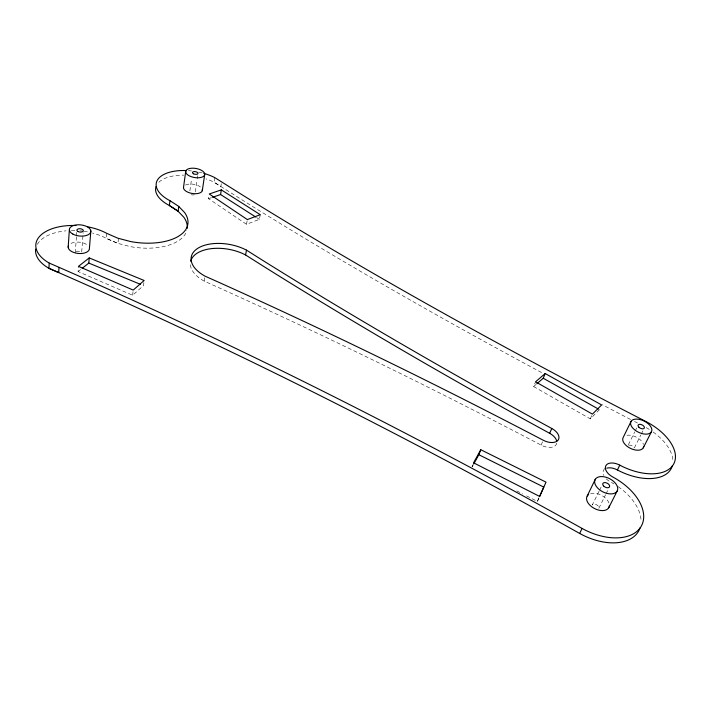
<?xml version="1.0" encoding="UTF-8"?>
<svg xmlns="http://www.w3.org/2000/svg" width="711" height="711" viewBox="0 0 711 711"><rect width="100%" height="100%" fill="white"/><g stroke="black" fill="none" stroke-linecap="round" stroke-linejoin="round"><path stroke-width="0.53" stroke-dasharray="3.56 2.67" d="M75.277 252.769L76.441 236.683M76.512 235.617L76.752 232.399M143.889 282.525L143.524 285.6L132.628 295.269L78.094 271.549L78.486 266.349M81.712 251.97L83.187 232.71M106.757 233.359L106.294 238.389L117.395 243.242L130.042 246.566A49.29 25.356 7.6 0 0 186.842 230.497M118.444 238.363L117.946 243.393L106.294 238.389A42.553 22.796 5.3 0 0 92.528 233.039M132.628 295.269L133.206 290.097M189.873 190.85L191.561 178.923M195.294 191.908L197.018 179.999M197.169 178.914L197.64 175.661M260.27 214.686L259.391 219.37L246.504 224.294L208.527 198.689L208.821 196.814M214.74 177.59L214.029 182.203L242.655 200.262A1936.933 366.058 21.7 0 0 542.92 373.266M556.775 443.122A12.06 7.181 23.8 0 1 541.124 445.113C430.51 387.086 318.252 332.153 204.226 281.138L205.026 276.144M221.29 183.731L220.845 186.504L214.029 182.203A36.794 18.113 9.5 0 0 206.003 178.879M246.504 224.294L247.357 219.575M472.024 466.843L472.797 464.825M599.462 409.634L590.263 418.859L533.632 386.553L535.561 381.807M541.124 445.113L543.231 440.225M526.593 495.923L537.392 501.433L539.178 497.433M537.392 501.433L539.098 497.611M590.263 418.859L591.996 415.064M604.554 468.398L603.612 470.327A11.723 6.888 26.8 0 0 603.701 475.419M599.053 491.248L592.316 504.988A3.662 2.249 27.5 0 1 596.671 504.819A3.662 2.249 27.5 0 1 598.733 508.507L605.559 494.776M599.542 490.261L601.462 486.342M628.346 444.802L634.727 431.924M635.225 430.937L636.692 427.96M606.048 493.798L608.492 488.892M634.345 447.939L640.789 435.07M641.286 434.074L643.277 430.119M472.148 466.914L473.179 465.038M533.632 386.553L536.032 384.473M78.094 271.549L80.565 269.593M208.527 198.689L211.54 197.649M516.781 490.91L522.674 493.914M256.618 217.593L259.391 219.37M646.21 427.604A45.113 25.454 26.2 0 1 650.636 430.306M653.151 432.03A45.113 25.454 26.2 0 1 672.926 460.932M637.509 423.045A1936.933 366.058 21.7 0 1 634.541 421.507M630.577 419.463A1936.933 366.058 21.7 0 1 602.235 404.701M158.829 182.283A36.794 18.113 9.5 0 1 183.767 175.146M606.296 478.894A11.723 6.888 26.8 0 0 610.349 481.818A48.89 29.995 27.6 0 1 613.913 483.862M618.223 486.68A48.89 29.995 27.6 0 1 641.082 521.794M37.292 244.406A42.553 22.796 5.3 0 1 66.034 230.835M71.304 230.542A42.553 22.796 5.3 0 1 75.606 230.577M79.899 230.844A42.553 22.796 5.3 0 1 83.134 231.208M84.209 231.351A42.553 22.796 5.3 0 1 87.373 231.884M204.226 281.138A35.23 19.241 10.1 0 1 190.352 264.261M194.432 194.663A2.755 1.36 9.5 0 1 191.215 194.681M76.113 251.596A3.191 1.706 5.3 0 1 81.489 252.592M628.746 445.184A3.377 1.911 26.2 0 1 633.928 447.894M188.477 170.667A36.91 18.033 9.5 0 1 191.561 170.951M198.769 172.106A36.91 18.033 9.5 0 1 202.804 173.084M626.915 435.256A11.314 6.337 26.1 0 1 643.499 444.419M590.601 493.585A12.265 7.474 27.4 0 1 608.927 502.961M185.5 185.02A9.545 4.666 9.5 0 1 200.431 186.957M71.02 243.411A10.674 5.67 5.4 0 1 87.755 245.339"/><path stroke-width="1.07" d="M75.97 225.511A42.704 22.716 5.4 0 0 38.35 237.945A42.704 22.716 5.4 0 0 49.219 263.07L48.926 268.314L58.693 272.615L59.013 267.38M68.176 247.304L69.349 229.875M90.839 230.933L89.435 248.237A10.674 5.67 5.4 0 1 77.881 253.418A10.674 5.67 5.4 0 1 68.443 245.837M82.218 268.287L88.804 263.079L89.222 257.924L144.137 280.481L133.206 290.097L78.486 266.349L89.222 257.924M186.442 170.551A36.91 18.033 9.5 0 0 157.264 180.318A36.91 18.033 9.5 0 0 169.973 200.706L169.351 205.506L178.123 211.283L178.781 206.483M185.758 171.093L183.571 187.02A9.545 4.666 9.5 0 0 192.877 193.579A9.545 4.666 9.5 0 0 202.288 189.437M202.297 190.672L204.661 174.817A9.643 4.595 9.7 0 0 191.517 168.223A9.643 4.595 9.7 0 0 189.419 175.928A9.643 4.595 9.7 0 0 204.661 174.817M212.545 197.303L220.561 194.53L221.317 189.873L260.27 214.686L247.357 219.575L209.247 193.996L221.317 189.873M556.722 441.122A12.06 7.181 23.8 0 0 549.674 433.319L527.829 421.365A2040.188 397.138 22.1 0 1 261.817 265.247L245.588 254.965L246.477 250.13A35.346 19.17 10.2 0 0 197.889 248.255A35.346 19.17 10.2 0 0 205.026 276.144C319.479 327.202 432.164 382.18 543.231 440.225A12.105 7.154 23.7 0 0 558.162 440.047A12.105 7.154 23.7 0 0 551.772 428.484L529.837 416.513A2046.72 394.943 22.1 0 1 262.759 260.404L246.477 250.13M473.695 464.096L478.85 454.72L480.787 449.716L546.021 482.156L539.622 496.438L473.57 462.808L480.787 449.716M536.832 383.78L543.231 378.243L545.168 373.542L601.63 404.941L592.432 414.122L535.561 381.807L545.168 373.542M549.674 433.319L551.772 428.484M539.533 496.66L543.808 487.115L478.85 454.72M587.233 495.976L595.303 479.285M631.084 421.339L623.227 437.398A11.314 6.337 26.1 0 0 631.306 448.765A11.314 6.337 26.1 0 0 643.739 446.259M35.666 249.081A42.553 22.796 5.3 0 0 48.926 268.314C230.32 347.315 407.03 436.821 579.652 533.428L582.105 528.442A49.077 29.924 27.4 0 0 641.046 526.567A49.077 29.924 27.4 0 0 612.749 476.974A11.767 6.87 26.7 0 1 605.932 465.545A11.767 6.87 26.7 0 1 619.796 465.154A45.273 25.374 26.1 0 0 673.397 464.514A45.273 25.374 26.1 0 0 645.81 421.454A1942.656 363.916 21.7 0 1 243.464 195.632L214.74 177.59A36.91 18.033 9.5 0 0 203.799 173.36M606.776 468.14A11.723 6.888 26.8 0 1 617.406 469.962L619.796 465.154M608.74 507.725L617.139 491.079A12.416 7.403 27 0 0 603.923 476.761A12.416 7.403 27 0 0 597.498 487.87A12.416 7.403 27 0 0 617.139 491.079M643.259 447.868L651.409 431.826A11.447 6.266 25.8 0 0 638.851 419.312A11.447 6.266 25.8 0 0 633.403 428.733A11.447 6.266 25.8 0 0 651.409 431.826M88.804 263.079L140.485 284.347M49.219 263.07C231.315 342.178 408.736 431.764 582.105 528.442M543.231 378.243L598.493 409.092M220.561 194.53L255.693 216.997M169.973 200.706L178.514 206.217L184.549 212.465A49.45 25.258 7.7 0 1 177.03 237.11A49.45 25.258 7.7 0 1 130.584 241.544L117.893 238.212L106.757 233.359A42.704 22.716 5.4 0 0 87.773 226.836M672.322 465.856A45.113 25.454 26.2 0 1 617.406 469.962M190.681 261.23A35.23 19.241 10.1 0 1 245.588 254.965M156.056 186.504A36.794 18.113 9.5 0 0 169.351 205.506L177.866 211.016L183.873 217.282A49.29 25.356 7.6 0 1 187.242 228.338M640.078 527.811A48.89 29.995 27.6 0 1 579.652 533.428M609.336 505.85A12.265 7.474 27.4 0 1 594.138 508.338A12.265 7.474 27.4 0 1 588.601 494.527M193.534 173.804A2.791 1.333 9.7 0 0 197.96 173.502A2.791 1.333 9.7 0 0 194.165 171.582A2.791 1.333 9.7 0 0 193.534 173.804M72.904 234.106A10.789 5.599 5.7 0 0 90.617 232.381A10.789 5.599 5.7 0 0 76.779 224.863A10.789 5.599 5.7 0 0 72.904 234.106M77.952 231.502A3.235 1.68 5.7 0 0 83.276 231.004A3.235 1.68 5.7 0 0 79.143 228.738A3.235 1.68 5.7 0 0 77.952 231.502M603.559 485.942A3.724 2.222 27 0 0 609.46 486.937A3.724 2.222 27 0 0 605.523 482.627A3.724 2.222 27 0 0 603.559 485.942M638.86 427.187A3.431 1.884 25.8 0 0 644.264 428.138A3.431 1.884 25.8 0 0 640.522 424.378A3.431 1.884 25.8 0 0 638.86 427.187"/></g></svg>
